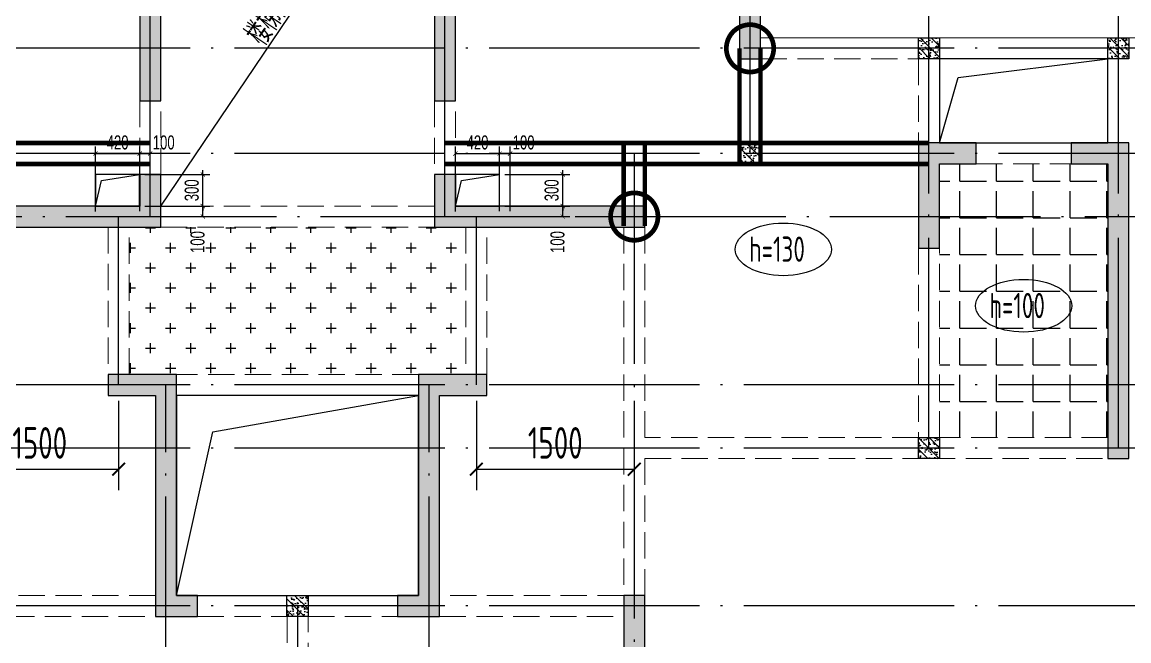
# Model space of a CAD drawing. Extents: x -668857 to 154266, y -275694 to 291306.
# Drawn here: x -191701 to -181184, y 130759 to 136640 of the extents above; entities that cross this region are included whole.
import ezdxf

# ---------------------------------------------------------------- set-up
doc = ezdxf.new("R2010")
doc.units = 0
doc.header["$LTSCALE"] = 1000
doc.linetypes.add('DASH', pattern=[0.35, 0.25, -0.1])
doc.linetypes.add('DOTE', pattern=[2.42, 2, -0.2, 0.02, -0.2])
doc.layers.get('0').update_dxf_attribs({"linetype": 'CONTINUOUS'})
doc.layers.get('DEFPOINTS').update_dxf_attribs({"linetype": 'CONTINUOUS'})
doc.layers.add('+公共字体', color=7, linetype='CONTINUOUS', lineweight=20)
for name, color, linetype in [('A-DOTE', 10, 'DOTE'), ('ROOF', 183, 'CONTINUOUS'), ('S-B板填充', 251, 'CONTINUOUS'), ('S-B板标注', 3, 'CONTINUOUS'), ('S-B板配筋号', 7, 'CONTINUOUS'), ('S-C承台编号', 6, 'CONTINUOUS'), ('S-D洞口', 4, 'CONTINUOUS'), ('S-D洞口标注', 3, 'CONTINUOUS'), ('S-L主梁线', 4, 'DASH'), ('S-Q墙填充', 252, 'CONTINUOUS'), ('S-Q墙实线', 6, 'CONTINUOUS'), ('S-Q墙标注', 3, 'CONTINUOUS'), ('S-板正筋', 2, 'CONTINUOUS'), ('S-构造柱', 212, 'CONTINUOUS'), ('配箍校核', 34, 'CONTINUOUS')]:
    doc.layers.add(name, color=color, linetype=linetype)
doc.styles.add('TSSD_REIN', font='tssdeng.shx', dxfattribs={"width": 0.7, "height": 300, "bigfont": 'tssdchn.shx'})
doc.styles.add('结构文字', font='zstxt.shx', dxfattribs={"width": 0.7, "bigfont": 'zshz.shx'})
doc.dimstyles.new('STRUCK', dxfattribs={"dimtxt": 400, "dimasz": 121, "dimexe": 200, "dimexo": 150, "dimgap": 115, "dimtad": 1, "dimdec": 0, "dimdsep": 46, "dimtxsty": '结构文字', "dimblk": 'ARCHTICK', "dimcen": 400, "dimclrd": 3, "dimclre": 3, "dimclrt": 7, "dimadec": 0, "dimazin": 0, "dimtfac": 1, "dimtdec": 0, "dimtix": 1, "dimtmove": 2, "dimatfit": 3, "dimldrblk": '_DIMX', "dimfxl": 0, "dimtolj": 1, "dimtzin": 0, "dimarcsym": 0})
doc.dimstyles.new('STRUCK30', dxfattribs={"dimscale": 0.33333, "dimtxt": 400, "dimasz": 121, "dimexe": 200, "dimexo": 150, "dimgap": 115, "dimtad": 1, "dimdec": 0, "dimdsep": 46, "dimtxsty": '结构文字', "dimblk": 'ARCHTICK', "dimcen": 400, "dimclrd": 3, "dimclre": 3, "dimclrt": 7, "dimadec": 0, "dimazin": 0, "dimtfac": 1, "dimtdec": 0, "dimtix": 1, "dimtmove": 2, "dimatfit": 3, "dimldrblk": '_DIMX', "dimfxl": 0, "dimtolj": 1, "dimtzin": 0, "dimarcsym": 0})

# ---------------------------------------------------------------- blocks, each defined once
blk = doc.blocks.new('20210726.16350016')
at = {"layer": 'A-DOTE'}
for p, q in [((40700, 13100.3), (40700, 21100)), ((43500, 13100.3), (43500, 21100)), ((46400, 13700), (46400, 21100)), ((48100, 10900), (48100, 21100)), ((49900, 10900), (49900, 21100)), ((55600, 14700), (3600, 14700)), ((55600, 13700), (3600, 13700)), ((45299.8, 13700), (45300, 3600)), ((3600, 13100.3), (55600, 13100.3)), ((40400, 11500), (40400, 13100)), ((43800, 11500), (43800, 13100)), ((55600, 11500), (3600, 11500)), ((40850, 3600), (40850, 11500)), ((43350, 3600), (43350, 11500)), ((55600, 10900), (3600, 10900)), ((55600, 9400), (3600, 9400)), ((42100, 9400), (42100, 3600))]:
    blk.add_line(p, q, dxfattribs=at)
blk = doc.blocks.new('_ArchTick')
at = {"color": 0, "linetype": 'ByBlock', "const_width": 0.15}
blk.add_lwpolyline([(-0.5, -0.5), (0.5, 0.5)], dxfattribs=at)
blk = doc.blocks.new('*D1098')
at = {"layer": 'DEFPOINTS', "color": 0}
for p in [(-187164, 135192), (-186564, 135192), (-187164, 134892)]:
    blk.add_point(p, dxfattribs=at)
at = {"layer": 'S-D洞口标注', "color": 3, "lineweight": -2}
for p, q in [((-187114, 135192), (-186498, 135192)), ((-186564, 135192), (-186564, 135232)), ((-186564, 134892), (-186564, 135192)), ((-187114, 134892), (-186498, 134892)), ((-186564, 134892), (-186564, 134851))]:
    blk.add_line(p, q, dxfattribs=at)
at = {"layer": 'S-D洞口标注', "color": 3, "lineweight": -2, "xscale": 40.33293, "yscale": 40.33293, "zscale": 40.33293}
for p, rotation in [((-186564, 135192), 270), ((-186564, 134892), 90)]:
    blk.add_blockref('_ArchTick', p, dxfattribs=dict(at, rotation=rotation))
at = {"layer": 'S-D洞口标注', "color": 7, "insert": (-186669, 135042), "char_height": 133.3, "attachment_point": 5, "rotation": 90, "style": '结构文字'}
blk.add_mtext('\\A1;300', dxfattribs=at)
blk = doc.blocks.new('_DIMX')
blk.add_line((-150, 0), (150, 0))
at = {"const_width": 50}
blk.add_lwpolyline([(-70, -70), (70, 70)], dxfattribs=at)
blk = doc.blocks.new('*D1099')
at = {"layer": 'DEFPOINTS', "color": 0}
for p in [(-187164, 135391), (-187584, 134791), (-187164, 134792)]:
    blk.add_point(p, dxfattribs=at)
at = {"layer": 'S-D洞口标注', "color": 3, "lineweight": -2}
for p, q in [((-187584, 134841), (-187584, 135458)), ((-187164, 134842), (-187164, 135458)), ((-187584, 135391), (-187164, 135391))]:
    blk.add_line(p, q, dxfattribs=at)
at = {"layer": 'S-D洞口标注', "color": 3, "lineweight": -2, "xscale": 40.33293, "yscale": 40.33293, "zscale": 40.33293, "rotation": 180}
blk.add_blockref('_ArchTick', (-187584, 135391), dxfattribs=at)
at = {"layer": 'S-D洞口标注', "color": 3, "lineweight": -2, "xscale": 40.33293, "yscale": 40.33293, "zscale": 40.33293}
blk.add_blockref('_ArchTick', (-187164, 135391), dxfattribs=at)
at = {"layer": 'S-D洞口标注', "color": 7, "insert": (-187374, 135496), "char_height": 133.3, "attachment_point": 5, "style": '结构文字'}
blk.add_mtext('\\A1;420', dxfattribs=at)
blk = doc.blocks.new('*D1100')
at = {"layer": 'DEFPOINTS', "color": 0}
for p in [(-187064, 135391), (-187164, 134792), (-187064, 134792)]:
    blk.add_point(p, dxfattribs=at)
at = {"layer": 'S-D洞口标注', "color": 3, "lineweight": -2}
for p, q in [((-187164, 134842), (-187164, 135458)), ((-187064, 134842), (-187064, 135458)), ((-187164, 135391), (-187064, 135391))]:
    blk.add_line(p, q, dxfattribs=at)
at = {"layer": 'S-D洞口标注', "color": 3, "lineweight": -2, "xscale": 40.33293, "yscale": 40.33293, "zscale": 40.33293, "rotation": 180}
blk.add_blockref('_ArchTick', (-187164, 135391), dxfattribs=at)
at = {"layer": 'S-D洞口标注', "color": 3, "lineweight": -2, "xscale": 40.33293, "yscale": 40.33293, "zscale": 40.33293}
blk.add_blockref('_ArchTick', (-187064, 135391), dxfattribs=at)
at = {"layer": 'S-D洞口标注', "color": 7, "insert": (-186936, 135496), "char_height": 133.3, "attachment_point": 5, "style": '结构文字'}
blk.add_mtext('\\A1;100', dxfattribs=at)
blk = doc.blocks.new('*D1101')
at = {"layer": 'DEFPOINTS', "color": 0}
for p in [(-187164, 134892), (-186564, 134892), (-187164, 134792)]:
    blk.add_point(p, dxfattribs=at)
at = {"layer": 'S-D洞口标注', "color": 3, "lineweight": -2}
for p, q in [((-187114, 134892), (-186498, 134892)), ((-186564, 134792), (-186564, 134892)), ((-187114, 134792), (-186498, 134792))]:
    blk.add_line(p, q, dxfattribs=at)
at = {"layer": 'S-D洞口标注', "color": 3, "lineweight": -2, "xscale": 40.33293, "yscale": 40.33293, "zscale": 40.33293}
for p, rotation in [((-186564, 134892), 90), ((-186564, 134792), 270)]:
    blk.add_blockref('_ArchTick', p, dxfattribs=dict(at, rotation=rotation))
at = {"layer": 'S-D洞口标注', "color": 7, "insert": (-186614, 134550), "char_height": 133.3, "attachment_point": 5, "rotation": 90, "style": '结构文字'}
blk.add_mtext('\\A1;100', dxfattribs=at)
blk = doc.blocks.new('*D1102')
at = {"layer": 'DEFPOINTS', "color": 0}
for p in [(-190584, 135192), (-189984, 135192), (-190584, 134892)]:
    blk.add_point(p, dxfattribs=at)
at = {"layer": 'S-D洞口标注', "color": 3, "lineweight": -2}
for p, q in [((-190534, 135192), (-189918, 135192)), ((-189984, 135192), (-189984, 135232)), ((-189984, 134892), (-189984, 135192)), ((-190534, 134892), (-189918, 134892)), ((-189984, 134892), (-189984, 134851))]:
    blk.add_line(p, q, dxfattribs=at)
at = {"layer": 'S-D洞口标注', "color": 3, "lineweight": -2, "xscale": 40.33293, "yscale": 40.33293, "zscale": 40.33293}
for p, rotation in [((-189984, 135192), 270), ((-189984, 134892), 90)]:
    blk.add_blockref('_ArchTick', p, dxfattribs=dict(at, rotation=rotation))
at = {"layer": 'S-D洞口标注', "color": 7, "insert": (-190089, 135042), "char_height": 133.3, "attachment_point": 5, "rotation": 90, "style": '结构文字'}
blk.add_mtext('\\A1;300', dxfattribs=at)
blk = doc.blocks.new('*D1103')
at = {"layer": 'DEFPOINTS', "color": 0}
for p in [(-190584, 135391), (-191004, 134791), (-190584, 134792)]:
    blk.add_point(p, dxfattribs=at)
at = {"layer": 'S-D洞口标注', "color": 3, "lineweight": -2}
for p, q in [((-191004, 134841), (-191004, 135458)), ((-190584, 134842), (-190584, 135458)), ((-191004, 135391), (-190584, 135391))]:
    blk.add_line(p, q, dxfattribs=at)
at = {"layer": 'S-D洞口标注', "color": 3, "lineweight": -2, "xscale": 40.33293, "yscale": 40.33293, "zscale": 40.33293, "rotation": 180}
blk.add_blockref('_ArchTick', (-191004, 135391), dxfattribs=at)
at = {"layer": 'S-D洞口标注', "color": 3, "lineweight": -2, "xscale": 40.33293, "yscale": 40.33293, "zscale": 40.33293}
blk.add_blockref('_ArchTick', (-190584, 135391), dxfattribs=at)
at = {"layer": 'S-D洞口标注', "color": 7, "insert": (-190794, 135496), "char_height": 133.3, "attachment_point": 5, "style": '结构文字'}
blk.add_mtext('\\A1;420', dxfattribs=at)
blk = doc.blocks.new('*D1104')
at = {"layer": 'DEFPOINTS', "color": 0}
for p in [(-190484, 135391), (-190584, 134792), (-190484, 134792)]:
    blk.add_point(p, dxfattribs=at)
at = {"layer": 'S-D洞口标注', "color": 3, "lineweight": -2}
for p, q in [((-190584, 134842), (-190584, 135458)), ((-190484, 134842), (-190484, 135458)), ((-190584, 135391), (-190484, 135391))]:
    blk.add_line(p, q, dxfattribs=at)
at = {"layer": 'S-D洞口标注', "color": 3, "lineweight": -2, "xscale": 40.33293, "yscale": 40.33293, "zscale": 40.33293, "rotation": 180}
blk.add_blockref('_ArchTick', (-190584, 135391), dxfattribs=at)
at = {"layer": 'S-D洞口标注', "color": 3, "lineweight": -2, "xscale": 40.33293, "yscale": 40.33293, "zscale": 40.33293}
blk.add_blockref('_ArchTick', (-190484, 135391), dxfattribs=at)
at = {"layer": 'S-D洞口标注', "color": 7, "insert": (-190356, 135496), "char_height": 133.3, "attachment_point": 5, "style": '结构文字'}
blk.add_mtext('\\A1;100', dxfattribs=at)
blk = doc.blocks.new('*D1105')
at = {"layer": 'DEFPOINTS', "color": 0}
for p in [(-190584, 134892), (-189984, 134892), (-190584, 134792)]:
    blk.add_point(p, dxfattribs=at)
at = {"layer": 'S-D洞口标注', "color": 3, "lineweight": -2}
for p, q in [((-190534, 134892), (-189918, 134892)), ((-189984, 134792), (-189984, 134892)), ((-190534, 134792), (-189918, 134792))]:
    blk.add_line(p, q, dxfattribs=at)
at = {"layer": 'S-D洞口标注', "color": 3, "lineweight": -2, "xscale": 40.33293, "yscale": 40.33293, "zscale": 40.33293}
for p, rotation in [((-189984, 134892), 90), ((-189984, 134792), 270)]:
    blk.add_blockref('_ArchTick', p, dxfattribs=dict(at, rotation=rotation))
at = {"layer": 'S-D洞口标注', "color": 7, "insert": (-190034, 134550), "char_height": 133.3, "attachment_point": 5, "rotation": 90, "style": '结构文字'}
blk.add_mtext('\\A1;100', dxfattribs=at)
blk = doc.blocks.new('20210803.22403995')
at = {"layer": '+公共字体', "color": 2, "const_width": 45}
for points in [[(-822438, -168387, 1), (-822438, -167937, 1), (-822438, -168387, -1)], [(-823538, -169986, 1), (-823538, -169536, 1), (-823538, -169986, -1)]]:
    blk.add_lwpolyline(points, format="xyb", dxfattribs=at)
blk = doc.blocks.new('20210807.15313138')
at = {"layer": 'S-Q墙填充'}
h = blk.add_hatch(color=252, dxfattribs=at)
h.dxf.hatch_style = 1
h.paths.add_polyline_path([(97216, 67840), (97216, 68190), (97016, 68190), (97016, 67940), (96216, 67940), (96216, 67740), (97016, 67740), (97016, 66540), (97216, 66540)])
h = blk.add_hatch(color=252, dxfattribs=at)
h.dxf.hatch_style = 1
h.paths.add_polyline_path([(99816, 67840), (99816, 66540), (100016, 66540), (100016, 67740), (100815, 67740), (100815, 67940), (100016, 67940), (100016, 68190), (99816, 68190)])
h = blk.add_hatch(color=252, dxfattribs=at)
h.dxf.hatch_style = 1
h.paths.add_polyline_path([(102916, 67940), (102316, 67940), (102316, 67740), (102716, 67740), (102716, 66940), (102916, 66940)])
h = blk.add_hatch(color=252, dxfattribs=at)
h.dxf.hatch_style = 1
h.paths.add_polyline_path([(104416, 66140), (104416, 65140), (104616, 65140), (104616, 65940), (104966, 65940), (104966, 66140)])
h = blk.add_hatch(color=252, dxfattribs=at)
h.dxf.hatch_style = 1
h.paths.add_polyline_path([(106416, 66140), (105866, 66140), (105866, 65940), (106216, 65940), (106216, 63140), (106416, 63140)])
h = blk.add_hatch(color=252, dxfattribs=at)
h.dxf.hatch_style = 1
h.paths.add_polyline_path([(95216, 65340), (96816, 65340), (97216, 65340), (97216, 65840), (97016, 65840), (97016, 65540), (96816, 65540), (95216, 65540)])
h = blk.add_hatch(color=252, dxfattribs=at)
h.dxf.hatch_style = 1
h.paths.add_polyline_path([(100016, 65540), (100016, 65840), (99816, 65840), (99816, 65340), (100216, 65340), (101816, 65340), (101816, 65540), (100216, 65540)])
h = blk.add_hatch(color=252, dxfattribs=at)
h.dxf.hatch_style = 1
h.paths.add_polyline_path([(97166, 61640), (97566, 61640), (97566, 61840), (97366, 61840), (97366, 63240), (97366, 63940), (96716, 63940), (96716, 63740), (97166, 63740), (97166, 63240)])
h = blk.add_hatch(color=252, dxfattribs=at)
h.dxf.hatch_style = 1
h.paths.add_polyline_path([(99666, 61840), (99466, 61840), (99466, 61640), (99866, 61640), (99866, 63240), (99866, 63740), (100316, 63740), (100316, 63940), (99666, 63940), (99666, 63240)])
h = blk.add_hatch(color=252, dxfattribs=at)
h.dxf.hatch_style = 1
h.paths.add_polyline_path([(101816, 60640), (101816, 61840), (101616, 61840), (101616, 60640)])
at = {"layer": 'S-D洞口', "color": 5}
for points in [[(104616, 66140), (106216, 66140), (106216, 66940), (104616, 66940), (104616, 66140), (104793, 66762), (106216, 66940)], [(97366, 61840), (99666, 61840), (99666, 63740), (97366, 63740), (97366, 61840), (97712, 63393), (99666, 63740)]]:
    blk.add_lwpolyline(points, dxfattribs=at)
at = {"layer": 'S-L主梁线', "linetype": 'ByBlock', "lineweight": 18}
for p, q in [((104516, 67140), (102916, 67140)), ((106316, 67140), (104516, 67140)), ((109316, 67140), (106316, 67140)), ((104616, 66940), (106216, 66940)), ((104616, 66140), (104616, 66940)), ((106216, 66940), (106216, 66140)), ((105866, 66140), (104966, 66140)), ((97366, 63740), (99666, 63740)), ((98516, 61840), (97566, 61840)), ((99466, 61840), (98516, 61840))]:
    blk.add_line(p, q, dxfattribs=at)
at = {"layer": 'S-L主梁线', "linetype": 'DASH', "lineweight": 18}
for p, q in [((102916, 66940), (104416, 66940)), ((104416, 66940), (104416, 66140)), ((97016, 66540), (97016, 65840)), ((97216, 65840), (97216, 66540)), ((99816, 66540), (99816, 65840)), ((100016, 65840), (100016, 66540)), ((104966, 65940), (105866, 65940)), ((99816, 65540), (97216, 65540)), ((96716, 65340), (96716, 63940)), ((96916, 63940), (96916, 65340)), ((97216, 65340), (99816, 65340)), ((100116, 65340), (100116, 63940)), ((100316, 63940), (100316, 65340)), ((101616, 65340), (101616, 63240)), ((101816, 63340), (101816, 65340)), ((104416, 65140), (104416, 63340)), ((104616, 63340), (104616, 65140)), ((99666, 63940), (97366, 63940)), ((104416, 63340), (101816, 63340)), ((106216, 63340), (104616, 63340)), ((101616, 63240), (101616, 61840)), ((101816, 63140), (104516, 63140)), ((101816, 61840), (101816, 63140)), ((104516, 63140), (106216, 63140)), ((97166, 61840), (95416, 61840)), ((101616, 61840), (99866, 61840)), ((95416, 61640), (97166, 61640)), ((97566, 61640), (98416, 61640)), ((98416, 61640), (98416, 57640)), ((98616, 57640), (98616, 61640)), ((98616, 61640), (99466, 61640)), ((99866, 61640), (101616, 61640))]:
    blk.add_line(p, q, dxfattribs=at)
at = {"layer": 'S-Q墙实线'}
blk.add_lwpolyline([(97216, 67840), (97216, 68190), (97016, 68190), (97016, 67940), (96216, 67940), (96216, 67740), (97016, 67740), (97016, 66540), (97216, 66540), (97216, 67840)], dxfattribs=at)
for points in [[(99816, 67840), (99816, 66540), (100016, 66540), (100016, 67740), (100815, 67740), (100815, 67940), (100016, 67940), (100016, 68190), (99816, 68190)], [(102916, 67940), (102316, 67940), (102316, 67740), (102716, 67740), (102716, 66940), (102916, 66940)], [(104416, 66140), (104416, 65140), (104616, 65140), (104616, 65940), (104966, 65940), (104966, 66140)], [(106416, 66140), (105866, 66140), (105866, 65940), (106216, 65940), (106216, 63140), (106416, 63140)], [(95216, 65340), (96816, 65340), (97216, 65340), (97216, 65840), (97016, 65840), (97016, 65540), (96816, 65540), (95216, 65540)], [(100016, 65540), (100016, 65840), (99816, 65840), (99816, 65340), (100216, 65340), (101816, 65340), (101816, 65540), (100216, 65540)], [(97166, 61640), (97566, 61640), (97566, 61840), (97366, 61840), (97366, 63240), (97366, 63940), (96716, 63940), (96716, 63740), (97166, 63740), (97166, 63240)], [(99666, 61840), (99466, 61840), (99466, 61640), (99866, 61640), (99866, 63240), (99866, 63740), (100316, 63740), (100316, 63940), (99666, 63940), (99666, 63240)], [(101816, 60640), (101816, 61840), (101616, 61840), (101616, 60640)]]:
    blk.add_lwpolyline(points, close=True, dxfattribs=at)
blk = doc.blocks.new('20210730.02141516')
at = {"layer": 'S-构造柱'}
h = blk.add_hatch(dxfattribs=at)
h.set_pattern_fill('ARMORED', color=256, scale=15, angle=-90, style=0)
h.set_pattern_definition([(320, (-154189.41, 3278673.45), (-9.4128202, -107.5890274), [11.25, -123.75]), (265, (-154189.41, 3278673.45), (112.82882, 20.8127), [9, -99]), (10.4514, (-154190.19, 3278664.49), (103.4159313, -86.7764073), [9.5610285, -105.1713168]), (316.1842, (-154159.41, 3278673.45), (-24.827852, -160.0861573), [16.875, -185.625]), (6.6356, (-154161.48, 3278660.11), (146.117681, -140.199406), [14.341543, -157.75695]), (261.1842, (-154159.41, 3278673.45), (146.11779, -140.199292), [13.5, -148.5]), (291, (-154166.91, 3278658.45), (-60.3928336, -89.5360578), [11.25, -123.75]), (236, (-154166.91, 3278658.45), (108.7725068, -36.4972998), [9, -99]), (341.4514, (-154171.94, 3278650.99), (48.3795745, -126.0333943), [9.5610285, -105.1713168]), (307.5, (-154189.41, 3278673.454), (49.93407807, -1.8239783), [0, -97.8, 0, -100.5, 0, -99.375]), (277.5, (-154189.41, 3278673.454), (59.1617568, -39.4604306), [0, -57.3, 0, -95.55, 0, -37.875]), (237.5, (-154189.41, 3278706.904), (-3.38323076, -80.07336543), [0, -37.5, 0, -117, 0, -155.25]), (227.5, (-154189.41, 3278721.904), (15.0157473, -87.4779254), [0, -48.75, 0, -77.7, 0, -110.25]), (315, (-154189.41, 3278673.454), (53.0330086, 53.0330086), [])])
h.paths.add_polyline_path([(200, 200), (200, 0), (0, 0), (0, 200)])
blk.add_lwpolyline([(200, 200), (200, 0), (0, 0), (0, 200)], close=True, dxfattribs=at)
blk = doc.blocks.new('20210809.18285270')
at = {"layer": 'ROOF', "rotation": 359.9999999538236}
for p in [(43500, 10100), (45300, 10100), (41800, 9100), (43500, 6300), (37500, 4800)]:
    blk.add_blockref('20210730.02141516', p, dxfattribs=at)
blk = doc.blocks.new('*D966')
at = {"layer": 'DEFPOINTS', "color": 0}
for p in [(-192284, 133191), (-190784, 133191), (-190784, 132391)]:
    blk.add_point(p, dxfattribs=at)
at = {"layer": 'S-Q墙标注', "color": 3, "lineweight": -2}
for p, q in [((-192284, 133041), (-192284, 132191)), ((-190784, 133041), (-190784, 132191)), ((-192284, 132391), (-190784, 132391))]:
    blk.add_line(p, q, dxfattribs=at)
at = {"layer": 'S-Q墙标注', "color": 3, "lineweight": -2, "xscale": 121, "yscale": 121, "zscale": 121, "rotation": 180}
blk.add_blockref('_ArchTick', (-192284, 132391), dxfattribs=at)
at = {"layer": 'S-Q墙标注', "color": 3, "lineweight": -2, "xscale": 121, "yscale": 121, "zscale": 121}
blk.add_blockref('_ArchTick', (-190784, 132391), dxfattribs=at)
at = {"layer": 'S-Q墙标注', "color": 7, "insert": (-191534, 132641), "char_height": 300, "attachment_point": 5, "style": 'TSSD_REIN'}
blk.add_mtext('\\A1;1500', dxfattribs=at)
blk = doc.blocks.new('*D967')
at = {"layer": 'DEFPOINTS', "color": 0}
for p in [(-187384, 133191), (-185885, 133191), (-185885, 132391)]:
    blk.add_point(p, dxfattribs=at)
at = {"layer": 'S-Q墙标注', "color": 3, "lineweight": -2}
for p, q in [((-187384, 133041), (-187384, 132191)), ((-185885, 133041), (-185885, 132191)), ((-187384, 132391), (-185885, 132391))]:
    blk.add_line(p, q, dxfattribs=at)
at = {"layer": 'S-Q墙标注', "color": 3, "lineweight": -2, "xscale": 121, "yscale": 121, "zscale": 121, "rotation": 180}
blk.add_blockref('_ArchTick', (-187384, 132391), dxfattribs=at)
at = {"layer": 'S-Q墙标注', "color": 3, "lineweight": -2, "xscale": 121, "yscale": 121, "zscale": 121}
blk.add_blockref('_ArchTick', (-185885, 132391), dxfattribs=at)
at = {"layer": 'S-Q墙标注', "color": 7, "insert": (-186635, 132641), "char_height": 300, "attachment_point": 5, "style": 'TSSD_REIN'}
blk.add_mtext('\\A1;1500', dxfattribs=at)

msp = doc.modelspace()

# ---------------------------------------------------------------- hatches: boundary and pattern name
at = {"layer": 'S-B板填充'}
h = msp.add_hatch(dxfattribs=at)
h.set_pattern_fill('ANGLE', color=252, scale=50, style=0)
h.set_pattern_definition([(0, (-85350.5, -12952.44), (0, 349.25), [254, -95.25]), (90, (-85350.5, -12952.44), (-349.25, 2e-14), [254, -95.25])])
h.paths.add_polyline_path([(-182984.43, 135291.43), (-181384.42, 135291.43), (-181384.42, 132691.43), (-182984.43, 132691.43)])
h = msp.add_hatch(dxfattribs=at)
h.set_pattern_fill('CROSS', color=252, scale=30, style=0)
h.set_pattern_definition([(0, (-103850.48, -12952.44), (190.5, 190.5), [95.25, -285.75]), (90, (-103802.86, -13000.06), (-190.5, 190.5), [95.25, -285.75])])
h.paths.add_polyline_path([(-190684.49, 134691.7), (-187484.55, 134691.7), (-187484.55, 133291.43), (-190684.49, 133291.43)])

# ---------------------------------------------------------------- linework, layer by layer
at = {"layer": 'S-B板标注'}
for centre in [(-184467.89, 134480.37), (-182184, 133944.51)]:
    msp.add_ellipse(centre, major_axis=(-457.33, 0), ratio=0.54724159, dxfattribs=at)
at = {"layer": 'S-B板配筋号', "color": 1}
msp.add_lwpolyline([(-190383.98, 134889.94), (-187784.47, 138739.67)], dxfattribs=at)
at = {"layer": 'S-D洞口', "color": 5}
for points in [[(-182984.43, 135491.43), (-181384.41, 135491.43), (-181384.41, 136291.43), (-182984.43, 136291.43), (-182984.43, 135491.43), (-182806.65, 136113.65), (-181384.41, 136291.43)], [(-191004.42, 134891.71), (-190584.42, 134891.71), (-190584.42, 135191.71), (-191004.42, 135191.71), (-191004.42, 134891.71), (-190946.09, 135133.37), (-190584.42, 135191.71)], [(-187584.42, 134891.7), (-187164.42, 134891.7), (-187164.42, 135191.7), (-187584.42, 135191.7), (-187584.42, 134891.7), (-187526.09, 135133.37), (-187164.42, 135191.7)], [(-190234.42, 131191.43), (-187934.42, 131191.43), (-187934.42, 133091.43), (-190234.42, 133091.43), (-190234.42, 131191.43), (-189887.6, 132744.61), (-187934.42, 133091.43)]]:
    msp.add_lwpolyline(points, dxfattribs=at)
at = {"layer": 'S-板正筋', "color": 5, "linetype": 'DASH', "const_width": 42.86}
for points in [[(-184884.43, 136391.43), (-184884.43, 135291.43)], [(-184684.43, 136391.43), (-184684.43, 135291.43)], [(-190484.42, 135491.43), (-195084.44, 135491.43)], [(-187684.44, 135491.43), (-183084.43, 135491.43)], [(-185984.44, 134700.98), (-185984.44, 135491.43)], [(-185784.43, 134700.98), (-185784.43, 135491.43)], [(-190484.42, 135291.43), (-195084.44, 135291.43)], [(-187684.44, 135291.43), (-183084.43, 135291.43)]]:
    msp.add_lwpolyline(points, dxfattribs=at)

# ---------------------------------------------------------------- block references
at = {"layer": 'A-DOTE'}
msp.add_blockref('20210726.16350016', (-231184.42, 121691.38), dxfattribs=at)
at = {"layer": 'S-C承台编号'}
msp.add_blockref('20210803.22403995', (637653.71, 304552.96), dxfattribs=at)
at = {"layer": 'S-Q墙填充'}
msp.add_blockref('20210807.15313138', (-287600.06, 69351.89), dxfattribs=at)
at = {"layer": '配箍校核'}
msp.add_blockref('20210809.18285270', (-226684.44, 126191.27), dxfattribs=at)

# ---------------------------------------------------------------- texts
at = {"layer": 'S-B板标注', "color": 7, "style": 'TSSD_REIN', "width": 0.7}
for s, p in [('h=130', (-184792.57, 134362.23)), ('h=100', (-182508.69, 133826.37))]:
    msp.add_text(s, height=240, dxfattribs=at).set_placement(p)
at = {"layer": 'S-B板配筋号', "color": 1, "style": 'TSSD_REIN', "width": 0.7}
msp.add_text('楼梯另详', height=250, rotation=55.970982, dxfattribs=at).set_placement((-189394.28, 136396.07))

# ---------------------------------------------------------------- dimensions: what is measured, and where the dimension line sits
at = {"layer": 'S-D洞口标注'}
for base, p1, p2, picture, middle in [((-190584.42, 135391.11), (-191004.42, 134791.11), (-190584.42, 134791.71), '*D1103', (-190794.42, 135496.1)), ((-187164.42, 135391.1), (-187584.42, 134791.1), (-187164.42, 134791.7), '*D1099', (-187374.42, 135496.1))]:
    dim = msp.add_linear_dim(base=base, p1=p1, p2=p2, dimstyle='STRUCK30', dxfattribs=at)
    dim.commit()
    dim.dimension.update_dxf_attribs({"geometry": picture, "text_midpoint": middle})
for base, p1, p2, picture, middle in [((-190484.43, 135391.11), (-190584.42, 134791.71), (-190484.43, 134791.71), '*D1104', (-190355.55, 135496.1)), ((-187064.43, 135391.1), (-187164.42, 134791.7), (-187064.43, 134791.7), '*D1100', (-186935.54, 135496.1))]:
    dim = msp.add_linear_dim(base=base, p1=p1, p2=p2, dimstyle='STRUCK30', dxfattribs=at)
    dim.commit()
    dim.dimension.update_dxf_attribs({"geometry": picture, "text_midpoint": middle, "dimtype": 160})
for base, p1, p2, picture, middle in [((-189984.42, 135191.71), (-190584.42, 134891.71), (-190584.42, 135191.71), '*D1102', (-190089.42, 135041.71)), ((-186564.42, 135191.7), (-187164.42, 134891.7), (-187164.42, 135191.7), '*D1098', (-186669.42, 135041.7))]:
    dim = msp.add_linear_dim(base=base, p1=p1, p2=p2, angle=90, dimstyle='STRUCK30', dxfattribs=at)
    dim.commit()
    dim.dimension.update_dxf_attribs({"geometry": picture, "text_midpoint": middle})
for base, p1, p2, picture, middle in [((-189984.42, 134891.71), (-190584.42, 134791.71), (-190584.42, 134891.71), '*D1105', (-190034.42, 134549.78)), ((-186564.42, 134891.7), (-187164.42, 134791.7), (-187164.42, 134891.7), '*D1101', (-186614.42, 134549.78))]:
    dim = msp.add_linear_dim(base=base, p1=p1, p2=p2, angle=90, dimstyle='STRUCK30', dxfattribs=at)
    dim.commit()
    dim.dimension.update_dxf_attribs({"geometry": picture, "text_midpoint": middle, "dimtype": 160})
at = {"layer": 'S-Q墙标注'}
for base, p1, p2, picture, middle in [((-190784.42, 132391.43), (-192284.25, 133191.43), (-190784.42, 133191.43), '*D966', (-191534.34, 132641.43)), ((-185884.59, 132391.43), (-187384.42, 133191.43), (-185884.59, 133191.43), '*D967', (-186634.51, 132641.43))]:
    dim = msp.add_linear_dim(base=base, p1=p1, p2=p2, dimstyle='STRUCK', override={"dimtxt": 300, "dimgap": 100, "dimtxsty": 'TSSD_REIN'}, dxfattribs=at)
    dim.commit()
    dim.dimension.update_dxf_attribs({"geometry": picture, "text_midpoint": middle})

doc.saveas('drawing.dxf')
